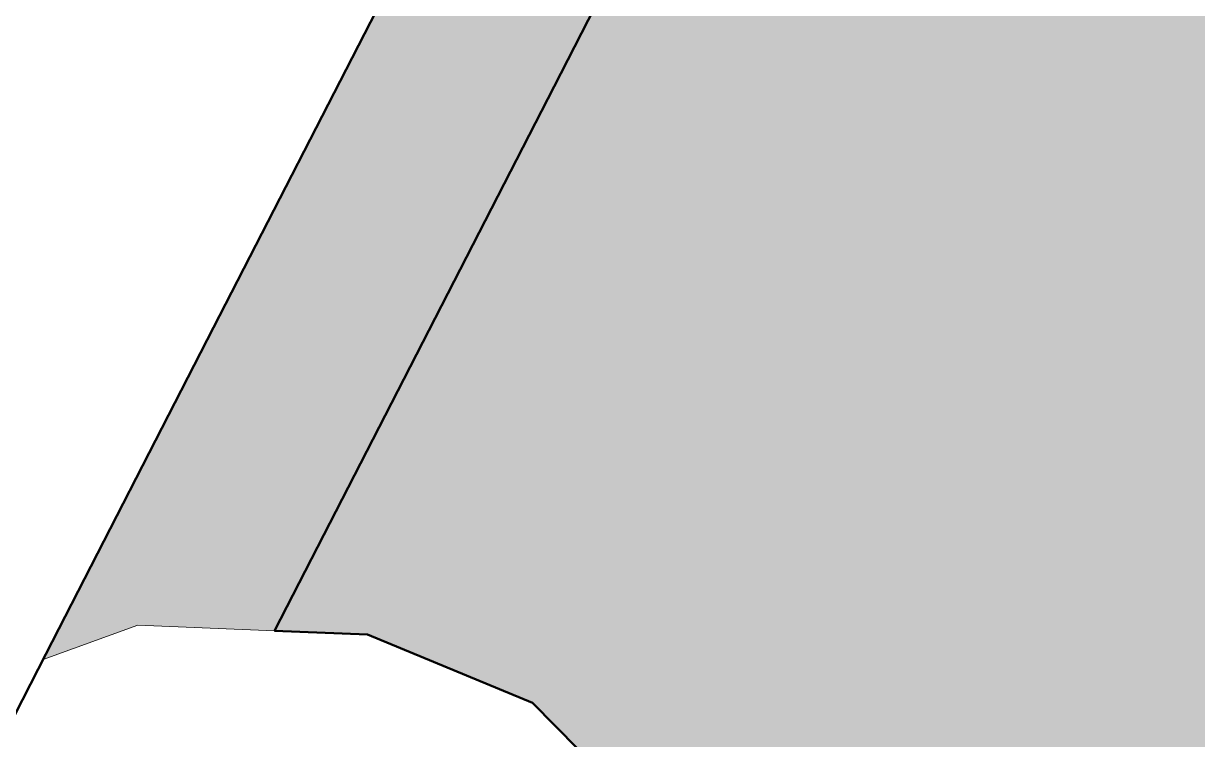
# Model space of a CAD drawing. Header units: metres. Extents: x 222800 to 230200, y 1548340 to 1564214.
# Drawn here: x 225510.2 to 225723.3, y 1559082.7 to 1559212.7 of the extents above; entities that cross this region are included whole.
import ezdxf

# ---------------------------------------------------------------- set-up
doc = ezdxf.new("R2010")
doc.units = ezdxf.units.M
doc.linetypes.add('PHANTOM2', pattern=[1.25, 0.625, -0.125, 0.125, -0.125, 0.125, -0.125])
for name, color, linetype in [('G_B.T. ROAD', 1, 'Continuous'), ('plot hatching', 7, 'Continuous'), ('VILLAGE BOUNDARY', 6, 'Continuous')]:
    doc.layers.add(name, color=color, linetype=linetype)
doc.layers.add('STREAM', color=141, linetype='Continuous', lineweight=0)

msp = doc.modelspace()

# ---------------------------------------------------------------- hatches: boundary and pattern name
at = {"layer": 'plot hatching', "true_color": 0xffffdb}
h = msp.add_hatch(color=7, dxfattribs=at)
h.dxf.hatch_style = 1
h.paths.add_polyline_path([(226407.16685, 1559491.53752), (226418.94635, 1559547.96487), (226425.42772, 1559559.52984), (226459.17472, 1559628.05282), (226462.2877, 1559659.8541), (226495.60708, 1559698.4589), (226500.91458, 1559760.63715), (226514.93888, 1559841.78261), (226513.12883, 1559856.25368), (226419.94389, 1559896.81446), (226411.30804, 1559908.14179), (226407.54968, 1559998.68684), (226374.85044, 1560166.82898), (226364.38186, 1560209.25635), (226350.32043, 1560264.53824), (226343.02159, 1560301.547), (226302.32882, 1560262.39167), (226235.03461, 1560202.14717), (226201.51045, 1560158.81693), (226179.98861, 1560132.63659), (226160.6172, 1560105.70598), (226147.13129, 1560077.07052), (226127.1788, 1560028.33537), (226085.47401, 1559992.03988), (226023.72673, 1559974.55831), (225991.88442, 1559959.16265), (225932.31214, 1559951.28416), (225916.51813, 1559937.02963), (225899.63605, 1559897.92412), (225889.90249, 1559860.73743), (225894.82844, 1559838.02151), (225899.14589, 1559817.48773), (225917.84027, 1559782.88385), (225938.85657, 1559719.2939), (225935.34723, 1559646.89915), (225917.17578, 1559587.6901), (225879.83456, 1559538.95562), (225851.1281, 1559510.63932), (225810.0911, 1559488.15253), (225764.11338, 1559463.97241), (225709.28853, 1559439.43438), (225676.07305, 1559417.25096), (225653.31942, 1559409.92158), (225652.57227, 1559404.83859), (225644.40618, 1559342.41464), (225632.58743, 1559252.06876), (225606.52283, 1559201.25787), (225575.87754, 1559141.51728), (225555.82431, 1559102.42506), (225572.65792, 1559101.74547), (225602.59807, 1559089.331), (225619.21669, 1559072.51051), (225630.86262, 1559069.60126), (225643.88824, 1559056.01979), (225652.94953, 1559037.91118), (225661.76132, 1559024.8951), (225680.54055, 1559010.12061), (225729.17889, 1558974.29949), (225732.36682, 1558972.44686), (225735.51938, 1558969.82853), (225768.81091, 1558949.87003), (225792.60392, 1558941.87552), (225849.94726, 1558939.97805), (225916.90495, 1558953.65313), (225983.11086, 1558969.26786), (226034.90824, 1558979.15585), (226097.51378, 1559001.39245), (226116.99779, 1559004.94407), (226163.77509, 1559007.84956), (226212.60012, 1559016.55958), (226212.60012, 1559221.67596), (226415.39478, 1559269.29715), (226417.3489, 1559413.40599), (226412.90414, 1559423.61577)])
at = {"layer": 'STREAM'}
h = msp.add_hatch(color=8, dxfattribs=at)
h.dxf.hatch_style = 1
h.paths.add_polyline_path([(226127.1788, 1560028.33537), (226147.13129, 1560077.07052), (226160.6172, 1560105.70598), (226179.98861, 1560132.63659), (226201.51045, 1560158.81693), (226235.03461, 1560202.14717), (226302.32882, 1560262.39167), (226332.31297, 1560291.24297), (226324.76957, 1560329.49174), (226315.59877, 1560323.73169), (226263.94497, 1560274.02945), (226209.4216, 1560226.23881), (226174.14492, 1560180.64341), (226152.23474, 1560153.99069), (226130.32449, 1560123.5305), (226115.08261, 1560091.1665), (226097.93552, 1560049.2837), (226068.40436, 1560023.58287), (226011.24733, 1560007.40087), (225981.71617, 1559993.12264), (225916.93824, 1559984.5557), (225887.40708, 1559957.90302), (225866.4495, 1559909.35705), (225853.92335, 1559861.50141), (225860.60006, 1559830.71193), (225865.93936, 1559805.31821), (225885.57788, 1559768.96669), (225903.58256, 1559714.48914), (225900.60065, 1559652.97486), (225885.56363, 1559603.97889), (225853.52818, 1559562.16903), (225830.02611, 1559538.98639), (225793.53467, 1559518.99041), (225748.8033, 1559495.46574), (225692.30053, 1559470.17673), (225660.6946, 1559449.06827), (225621.85872, 1559436.55849), (225617.90398, 1559409.65384), (225609.70186, 1559346.95454), (225598.67152, 1559262.63547), (225575.38115, 1559217.2327), (225544.73586, 1559157.49211), (225513.81449, 1559097.21333), (225530.96711, 1559103.42856), (225555.82431, 1559102.42506), (225575.87754, 1559141.51728), (225606.52283, 1559201.25787), (225632.58743, 1559252.06876), (225644.40618, 1559342.41464), (225652.57227, 1559404.83859), (225653.31942, 1559409.92158), (225676.07305, 1559417.25096), (225709.28853, 1559439.43438), (225764.11338, 1559463.97241), (225810.0911, 1559488.15253), (225851.1281, 1559510.63932), (225879.83456, 1559538.95562), (225917.17578, 1559587.6901), (225935.34723, 1559646.89915), (225938.85657, 1559719.2939), (225917.84027, 1559782.88385), (225899.14589, 1559817.48773), (225894.82844, 1559838.02151), (225889.90249, 1559860.73743), (225899.63605, 1559897.92412), (225916.51813, 1559937.02963), (225932.31214, 1559951.28416), (225991.88442, 1559959.16265), (226023.72673, 1559974.55831), (226085.47401, 1559992.03988)])

# ---------------------------------------------------------------- linework, layer by layer
at = {"color": 1, "lineweight": 50}
msp.add_lwpolyline([(225507.26075, 1559084.43731), (225514.30967, 1559098.17865), (225544.73586, 1559157.49211), (225575.38115, 1559217.2327)], dxfattribs=at)
at = {"layer": 'G_B.T. ROAD', "color": 1, "lineweight": 50}
msp.add_lwpolyline([(225764.11338, 1559463.97241), (225709.28853, 1559439.43438), (225676.07305, 1559417.25096), (225653.31942, 1559409.92158), (225652.57227, 1559404.83859), (225644.40618, 1559342.41464), (225632.58743, 1559252.06876), (225606.52283, 1559201.25787), (225575.87754, 1559141.51728), (225555.82431, 1559102.42506), (225572.65792, 1559101.74547), (225602.59807, 1559089.331), (225619.21669, 1559072.51051), (225630.86262, 1559069.60126), (225643.88824, 1559056.01979), (225652.94953, 1559037.91118), (225661.76132, 1559024.8951), (225680.54055, 1559010.12061), (225729.17889, 1558974.29949)], dxfattribs=at)
at = {"layer": 'STREAM', "color": 8, "flags": 128}
msp.add_lwpolyline([(225748.8033, 1559495.46574), (225692.30053, 1559470.17673), (225660.6946, 1559449.06827), (225621.85872, 1559436.55849), (225617.90398, 1559409.65384), (225609.70186, 1559346.95454), (225598.67152, 1559262.63547), (225575.38115, 1559217.2327), (225544.73586, 1559157.49211), (225513.81449, 1559097.21333), (225530.96711, 1559103.42856), (225555.82431, 1559102.42506), (225575.87754, 1559141.51728), (225606.52283, 1559201.25787), (225632.58743, 1559252.06876), (225644.40618, 1559342.41464), (225652.57227, 1559404.83859), (225653.31942, 1559409.92158), (225676.07305, 1559417.25096), (225709.28853, 1559439.43438), (225764.11338, 1559463.97241)], dxfattribs=at)
at = {"layer": 'VILLAGE BOUNDARY', "linetype": 'PHANTOM2', "lineweight": 30, "ltscale": 50}
msp.add_lwpolyline([(225870.67553, 1560783.07487), (225860.48395, 1560747.60432), (225840.18385, 1560447.88472), (225713.52019, 1560068.05569), (225622.01791, 1559441.10194), (225598.67152, 1559262.63547), (225219.80327, 1558524.06145), (225110.73754, 1558425.66812), (224937.28183, 1558426.02483), (224805.77978, 1558358.38483), (224813.42495, 1558518.84387), (224633.24322, 1558564.14991)], dxfattribs=at)

doc.saveas('drawing.dxf')
